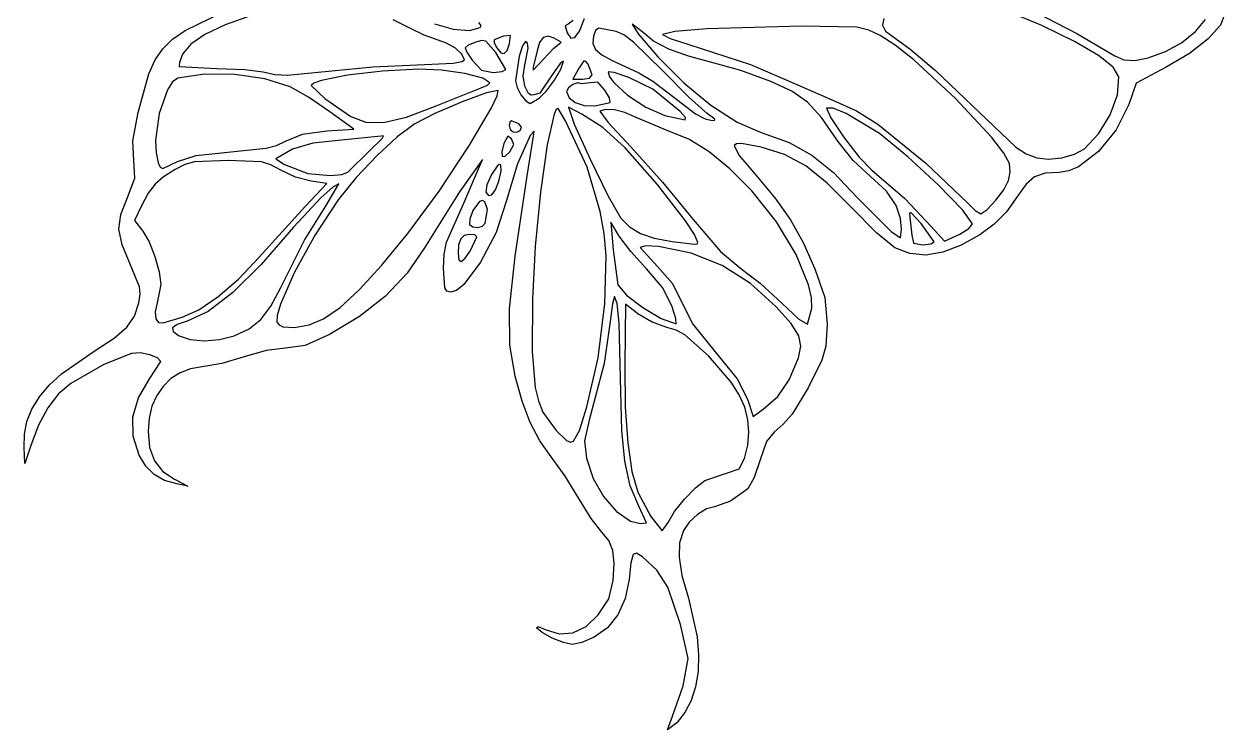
# Model space of a CAD drawing. Extents: x 924 to 1863, y 232 to 958.
# Drawn here: x 1765.2 to 1862.2, y 431.9 to 488.9 of the extents above; entities that cross this region are included whole.
import ezdxf

# ---------------------------------------------------------------- set-up
doc = ezdxf.new("R2010")
doc.units = 0

msp = doc.modelspace()

# ---------------------------------------------------------------- linework, layer by layer
at = {"layer": 'Layer 1'}
for p, q in [((1847.3833, 488.77479), (1842.36795, 490.863301)), ((1778.250336, 488.370933), (1781.2185, 489.81357)), ((1846.93805, 489.814441), (1850.203553, 488.113919)), ((1862.1755, 489.71161), (1861.813058, 488.799324)), ((1781.462127, 488.810683), (1779.824363, 488.044342)), ((1783.6051, 489.56498), (1781.462127, 488.810683)), ((1796.3197, 488.59382), (1795.035695, 489.227188)), ((1798.369544, 488.896096), (1799.883075, 488.479419)), ((1802.122644, 488.769025), (1801.936969, 489.004898)), ((1802.0623, 488.59473), (1802.122644, 488.769025)), ((1809.1463, 488.88255), (1808.91525, 488.745401)), ((1808.91525, 488.745401), (1809.0793, 488.18895)), ((1809.5673, 489.172985), (1809.1463, 488.88255)), ((1810.058767, 488.313521), (1810.4757, 489.32814)), ((1815.2046, 488.20931), (1814.3291, 488.88258)), ((1814.3291, 488.88258), (1814.816975, 488.108684)), ((1827.9986, 488.72356), (1820.339675, 488.499224)), ((1832.454013, 488.631584), (1827.9986, 488.72356)), ((1833.438242, 488.405063), (1832.454013, 488.631584)), ((1834.63662, 489.33915), (1834.523137, 488.784039)), ((1834.523137, 488.784039), (1834.766561, 488.324933)), ((1850.025378, 487.484427), (1847.3833, 488.77479)), ((1859.808513, 488.290691), (1860.594023, 489.243647)), ((1861.813058, 488.799324), (1860.813762, 487.696223)), ((1776.425313, 486.897916), (1777.2226, 487.671073)), ((1777.2226, 487.671073), (1778.250336, 488.370933)), ((1779.824363, 488.044342), (1778.683492, 487.261326)), ((1797.538738, 487.97742), (1796.3197, 488.59382)), ((1798.5792, 487.61305), (1797.538738, 487.97742)), ((1799.883075, 488.479419), (1801.181619, 488.366219)), ((1801.181619, 488.366219), (1802.0623, 488.59473)), ((1802.0623, 488.59473), (1802.0623, 488.59473)), ((1803.9227, 487.91172), (1803.174313, 487.601086)), ((1804.487075, 487.959727), (1803.9227, 487.91172)), ((1804.424, 487.32627), (1804.487075, 487.959727)), ((1807.1333, 487.795112), (1806.834481, 487.392257)), ((1807.533819, 487.918214), (1807.1333, 487.795112)), ((1808.0267, 487.75451), (1807.533819, 487.918214)), ((1808.6012, 487.42278), (1808.0267, 487.75451)), ((1809.0793, 488.18895), (1809.372427, 487.753658)), ((1809.372427, 487.753658), (1809.694963, 487.791938)), ((1809.694963, 487.791938), (1810.058767, 488.313521)), ((1811.2018, 487.90489), (1811.156278, 487.318106)), ((1811.358948, 488.358525), (1811.2018, 487.90489)), ((1811.636313, 488.557552), (1811.358948, 488.358525)), ((1813.0315, 488.29379), (1811.636313, 488.557552)), ((1813.656664, 488.002909), (1813.0315, 488.29379)), ((1814.430563, 487.426635), (1813.656664, 488.002909)), ((1814.816975, 488.108684), (1816.3961, 486.24803)), ((1816.040405, 487.51446), (1815.2046, 488.20931)), ((1817.759047, 488.281439), (1816.772, 488.03992)), ((1816.772, 488.03992), (1817.397137, 487.714533)), ((1817.397137, 487.714533), (1818.9003, 487.22659)), ((1820.339675, 488.499224), (1817.759047, 488.281439)), ((1834.3535, 487.9678), (1833.438242, 488.405063)), ((1835.546602, 487.187617), (1834.3535, 487.9678)), ((1834.766561, 488.324933), (1835.3759, 487.89169)), ((1835.3759, 487.89169), (1836.737178, 486.891592)), ((1850.203553, 488.113919), (1853.2746, 486.31102)), ((1858.669545, 487.367257), (1859.808513, 488.290691)), ((1860.813762, 487.696223), (1859.309661, 486.522393)), ((1775.803136, 485.985761), (1776.425313, 486.897916)), ((1778.683492, 487.261326), (1778.0312, 486.457)), ((1799.342063, 487.35109), (1798.5792, 487.61305)), ((1800.050625, 486.931855), (1799.342063, 487.35109)), ((1800.5727, 486.452387), (1800.050625, 486.931855)), ((1801.088797, 487.18117), (1800.8513, 486.958072)), ((1800.8513, 486.958072), (1800.965628, 486.603384)), ((1801.7099, 487.4219), (1801.088797, 487.18117)), ((1802.174728, 487.557706), (1801.7099, 487.4219)), ((1802.5138, 487.506556), (1802.174728, 487.557706)), ((1803.3222, 486.5777), (1802.5138, 487.506556)), ((1803.174313, 487.601086), (1803.188989, 487.363742)), ((1803.188989, 487.363742), (1803.4022, 486.96076)), ((1803.4022, 486.96076), (1803.708936, 486.566354)), ((1803.982888, 486.496314), (1804.221945, 486.749875)), ((1804.221945, 486.749875), (1804.424, 487.32627)), ((1804.424, 487.32627), (1804.424, 487.32627)), ((1805.472348, 487.140239), (1805.208163, 486.290184)), ((1805.7093, 487.49104), (1805.472348, 487.140239)), ((1805.6513, 485.57585), (1805.926225, 486.93258)), ((1805.880181, 487.341467), (1805.7093, 487.49104)), ((1805.926225, 486.93258), (1805.880181, 487.341467)), ((1806.6467, 486.7167), (1806.3313, 485.40368)), ((1806.834481, 487.392257), (1806.6467, 486.7167)), ((1806.7472, 485.62906), (1807.9796, 486.91691)), ((1807.9796, 486.91691), (1808.6012, 487.42278)), ((1807.9796, 486.91691), (1807.9796, 486.91691)), ((1811.156278, 487.318106), (1811.35985, 486.83912)), ((1811.35985, 486.83912), (1811.860797, 486.405321)), ((1816.772, 485.1235), (1814.430563, 487.426635)), ((1817.277562, 486.864352), (1816.040405, 487.51446)), ((1818.864689, 486.281412), (1817.277562, 486.864352)), ((1818.9003, 487.22659), (1823.875738, 485.611423)), ((1837.047742, 485.986717), (1835.546602, 487.187617)), ((1836.737178, 486.891592), (1838.808725, 485.129214)), ((1851.955725, 486.354746), (1850.025378, 487.484427)), ((1857.3672, 486.65866), (1858.669545, 487.367257)), ((1775.300733, 484.868904), (1775.803136, 485.985761)), ((1777.767188, 485.7929), (1777.7644, 485.45289)), ((1778.0312, 486.457), (1777.767188, 485.7929)), ((1796.9712, 485.60518), (1799.887275, 485.740521)), ((1799.887275, 485.740521), (1800.561384, 485.85589)), ((1800.561384, 485.85589), (1800.7761, 486.00973)), ((1800.7761, 486.00973), (1800.5727, 486.452387)), ((1800.965628, 486.603384), (1801.4, 485.96788)), ((1801.4, 485.96788), (1802.153263, 485.165347)), ((1804.1315, 485.21394), (1803.3222, 486.5777)), ((1803.708936, 486.566354), (1803.982888, 486.496314)), ((1805.208163, 486.290184), (1804.9048, 484.30641)), ((1808.7749, 485.88109), (1808.5077, 485.700261)), ((1808.56483, 485.252633), (1808.7749, 485.88109)), ((1810.42345, 485.910935), (1809.9823, 485.27464)), ((1810.581447, 485.87582), (1810.42345, 485.910935)), ((1810.7707, 485.63892), (1810.581447, 485.87582)), ((1811.860797, 486.405321), (1812.7074, 485.9541)), ((1812.7074, 485.9541), (1814.8663, 484.94749)), ((1816.3961, 486.24803), (1818.493306, 484.130862)), ((1820.7504, 485.78806), (1818.864689, 486.281412)), ((1823.1017, 485.130606), (1820.7504, 485.78806)), ((1840.421137, 482.87125), (1837.047742, 485.986717)), ((1853.157109, 485.397215), (1851.955725, 486.354746)), ((1853.2746, 486.31102), (1854.01785, 485.99706)), ((1854.01785, 485.99706), (1854.89505, 485.945879)), ((1854.89505, 485.945879), (1855.985175, 486.164178)), ((1855.985175, 486.164178), (1857.3672, 486.65866)), ((1857.3672, 486.65866), (1857.3672, 486.65866)), ((1859.309661, 486.522393), (1857.4328, 485.39792)), ((1774.4339, 481.75828), (1775.300733, 484.868904)), ((1779.804886, 484.848929), (1777.6472, 484.52906)), ((1777.7644, 485.45289), (1780.7854, 485.30904)), ((1782.251462, 484.817543), (1779.804886, 484.848929)), ((1780.7854, 485.30904), (1783.054638, 485.209776)), ((1784.661758, 484.460885), (1782.251462, 484.817543)), ((1783.054638, 485.209776), (1784.5258, 485.01968)), ((1784.5258, 485.01968), (1785.466809, 484.814125)), ((1785.466809, 484.814125), (1786.5098, 484.758539)), ((1786.5098, 484.758539), (1790.0799, 485.11818)), ((1791.346825, 484.747606), (1789.230587, 484.326633)), ((1790.0799, 485.11814), (1793.37795, 485.430416)), ((1790.0799, 485.11818), (1790.0799, 485.11814)), ((1794.15595, 485.086224), (1791.346825, 484.747606)), ((1793.37795, 485.430416), (1796.9712, 485.60518)), ((1797.0643, 485.25094), (1794.15595, 485.086224)), ((1798.930834, 485.161891), (1797.0643, 485.25094)), ((1800.809725, 484.892221), (1798.930834, 485.161891)), ((1802.260253, 484.526095), (1800.809725, 484.892221)), ((1802.153263, 485.165347), (1803.1127, 484.98623)), ((1803.1127, 484.98623), (1803.83225, 485.053112)), ((1803.83225, 485.053112), (1804.1315, 485.21394)), ((1804.1315, 485.21394), (1804.1315, 485.21394)), ((1805.532825, 484.706068), (1805.6513, 485.57585)), ((1806.323175, 485.157296), (1806.7472, 485.62906)), ((1806.3313, 485.40368), (1806.323175, 485.157296)), ((1807.8652, 484.77382), (1806.8544, 483.31642)), ((1808.5077, 485.700261), (1807.8652, 484.77382)), ((1808.052088, 484.369745), (1808.56483, 485.252633)), ((1809.9823, 485.27464), (1809.5197, 484.42965)), ((1811.0966, 484.79392), (1810.7707, 485.63892)), ((1810.883425, 484.528372), (1811.0985, 484.79327)), ((1811.0985, 484.79327), (1811.0966, 484.79392)), ((1812.8766, 484.970381), (1812.3865, 485.0213)), ((1812.3865, 485.0213), (1812.50415, 484.632628)), ((1814.0549, 484.58185), (1812.8766, 484.970381)), ((1814.8663, 484.94749), (1816.0013, 484.267576)), ((1818.9502, 482.92994), (1816.772, 485.1235)), ((1825.5229, 484.25641), (1823.1017, 485.130606)), ((1823.875738, 485.611423), (1827.6067, 484.01307)), ((1838.808725, 485.129214), (1842.9584, 481.19391)), ((1853.6123, 484.6233), (1853.157109, 485.397215)), ((1857.4328, 485.39792), (1855.0059, 484.12419)), ((1777.209808, 484.219392), (1776.80173, 483.583078)), ((1777.6472, 484.52906), (1777.209808, 484.219392)), ((1786.7106, 483.80494), (1784.661758, 484.460885)), ((1788.191225, 482.975203), (1786.7106, 483.80494)), ((1788.617821, 484.113871), (1788.4009, 483.91485)), ((1788.4009, 483.91485), (1789.506588, 482.883632)), ((1789.230587, 484.326633), (1788.617821, 484.113871)), ((1802.1322, 483.74417), (1802.633237, 483.940735)), ((1802.8417, 484.14768), (1802.260253, 484.526095)), ((1802.633237, 483.940735), (1802.8417, 484.14768)), ((1804.9048, 484.30641), (1805.031813, 483.760227)), ((1805.659075, 483.868865), (1805.532825, 484.706068)), ((1805.964163, 483.281877), (1805.659075, 483.868865)), ((1807.412877, 483.500424), (1808.052088, 484.369745)), ((1809.5436, 484.000316), (1809.1867, 483.748878)), ((1809.5197, 484.42965), (1810.31, 484.429)), ((1809.94685, 484.128546), (1809.5436, 484.000316)), ((1810.2397, 484.05529), (1809.94685, 484.128546)), ((1810.9601, 484.14819), (1810.2397, 484.05529)), ((1810.31, 484.429), (1810.883425, 484.528372)), ((1811.542075, 484.183319), (1810.9601, 484.14819)), ((1812.117, 483.55193), (1811.542075, 484.183319)), ((1812.50415, 484.632628), (1812.830753, 484.168637)), ((1812.830753, 484.168637), (1813.952725, 483.136169)), ((1815.995087, 483.626435), (1814.0549, 484.58185)), ((1816.0013, 484.267576), (1817.2404, 483.33072)), ((1818.493306, 484.130862), (1820.68085, 482.329804)), ((1827.219627, 483.463607), (1825.5229, 484.25641)), ((1827.6067, 484.01307), (1830.8073, 482.60895)), ((1853.488575, 483.177409), (1853.6123, 484.6233)), ((1855.0059, 484.12419), (1854.4096, 482.39833)), ((1776.80173, 483.583078), (1776.152112, 481.671585)), ((1789.9285, 481.80567), (1788.191225, 482.975203)), ((1789.506588, 482.883632), (1791.6007, 481.43249)), ((1798.4926, 482.29331), (1802.1322, 483.74417)), ((1802.566652, 483.328481), (1800.600412, 482.600514)), ((1803.5048, 483.52859), (1802.566652, 483.328481)), ((1802.964967, 482.114123), (1803.427569, 483.080096)), ((1803.427569, 483.080096), (1803.5048, 483.52859)), ((1805.031813, 483.760227), (1805.341, 483.161915)), ((1805.341, 483.161915), (1805.724588, 482.679621)), ((1806.16318, 483.150224), (1805.964163, 483.281877)), ((1806.0748, 482.48149), (1806.8227, 482.91267)), ((1806.3822, 483.16274), (1806.16318, 483.150224)), ((1806.8544, 483.31642), (1806.3822, 483.16274)), ((1806.8227, 482.91267), (1806.8234, 482.91267)), ((1806.8234, 482.91267), (1807.412877, 483.500424)), ((1809.1867, 483.748878), (1809.0329, 483.45251)), ((1809.0329, 483.45251), (1809.222367, 482.942424)), ((1809.222367, 482.942424), (1809.727313, 482.546252)), ((1812.480663, 482.917519), (1812.117, 483.55193)), ((1812.551, 482.56612), (1812.480663, 482.917519)), ((1813.952725, 483.136169), (1815.436234, 482.166833)), ((1818.1908, 481.81371), (1815.995087, 483.626435)), ((1817.2404, 483.33072), (1819.444275, 481.640283)), ((1820.3835, 481.67631), (1818.9502, 482.92994)), ((1828.477987, 482.581912), (1827.219627, 483.463607)), ((1843.367689, 479.718358), (1840.421137, 482.87125)), ((1852.905475, 481.56797), (1853.488575, 483.177409)), ((1796.096467, 481.368569), (1798.4926, 482.29331)), ((1800.600412, 482.600514), (1798.404992, 481.66418)), ((1798.4926, 482.29331), (1798.4926, 482.29331)), ((1801.177612, 479.095554), (1802.964967, 482.114123)), ((1805.724588, 482.679621), (1806.0748, 482.48149)), ((1808.191475, 481.998429), (1808.037, 481.60937)), ((1808.3377, 482.072516), (1808.191475, 481.998429)), ((1808.9432, 481.07746), (1808.3377, 482.072516)), ((1810.253, 481.61248), (1809.1791, 482.17432)), ((1809.1791, 482.17432), (1809.638902, 480.810633)), ((1809.727313, 482.546252), (1810.452552, 482.312722)), ((1810.452552, 482.312722), (1811.3029, 482.29056)), ((1811.3029, 482.29056), (1812.551, 482.56604)), ((1812.155225, 481.991112), (1811.7094, 481.8438)), ((1811.7094, 481.8438), (1812.391762, 480.941255)), ((1812.89355, 481.949259), (1812.155225, 481.991112)), ((1812.551, 482.56604), (1812.551, 482.56612)), ((1813.726525, 481.748756), (1812.89355, 481.949259)), ((1815.436234, 482.166833), (1816.9651, 481.50357)), ((1820.68085, 482.329804), (1822.807869, 480.955868)), ((1829.609055, 481.334079), (1828.477987, 482.581912)), ((1830.550348, 482.096864), (1830.0127, 482.10862)), ((1830.0127, 482.10862), (1830.349159, 481.316851)), ((1831.590262, 481.676344), (1830.550348, 482.096864)), ((1830.8073, 482.60895), (1832.421025, 481.870316)), ((1832.421025, 481.870316), (1834.1609, 480.80991)), ((1854.4096, 482.39833), (1853.389705, 480.339083)), ((1774.008988, 479.452155), (1774.4339, 481.75828)), ((1776.152112, 481.671585), (1775.855539, 479.476727)), ((1791.8486, 480.39416), (1789.9285, 481.80567)), ((1791.6007, 481.43249), (1792.812377, 480.958378)), ((1792.812377, 480.958378), (1794.257013, 480.930331)), ((1794.257013, 480.930331), (1796.096467, 481.368569)), ((1798.404992, 481.66418), (1796.7793, 480.83897)), ((1804.433803, 480.959558), (1804.3895, 480.69567)), ((1804.57195, 481.067234), (1804.433803, 480.959558)), ((1805.1612, 480.81896), (1804.57195, 481.067234)), ((1808.037, 481.60937), (1807.471664, 479.133776)), ((1810.675211, 477.326458), (1808.9432, 481.07746)), ((1811.9514, 480.54121), (1810.253, 481.61248)), ((1812.391762, 480.941255), (1814.2106, 478.9633)), ((1814.4563, 481.42012), (1813.726525, 481.748756)), ((1817.1999, 480.27483), (1814.4563, 481.42012)), ((1816.9651, 481.50357), (1818.595137, 481.156598)), ((1818.625727, 481.354193), (1818.1908, 481.81371)), ((1818.1908, 481.81371), (1818.1908, 481.81371)), ((1818.595137, 481.156598), (1818.625727, 481.354193)), ((1819.444275, 481.640283), (1820.210344, 481.227659)), ((1820.210344, 481.227659), (1820.7705, 481.09202)), ((1820.982375, 481.217241), (1820.3835, 481.67631)), ((1820.3835, 481.67631), (1820.3835, 481.67631)), ((1820.7705, 481.09202), (1820.972606, 481.120719)), ((1820.972606, 481.120719), (1820.982375, 481.217241)), ((1822.807869, 480.955868), (1824.7235, 480.12007)), ((1830.9239, 479.44286), (1829.609055, 481.334079)), ((1830.349159, 481.316851), (1831.393, 479.77352)), ((1834.283, 480.04169), (1831.590262, 481.676344)), ((1842.9584, 481.19391), (1845.288825, 478.953139)), ((1851.978687, 480.035758), (1852.905475, 481.56797)), ((1786.3316, 479.44244), (1787.7144, 479.999319)), ((1787.7144, 479.999319), (1789.6705, 480.25502)), ((1789.6705, 480.25502), (1791.8486, 480.39416)), ((1796.7793, 480.83897), (1795.358142, 479.775457)), ((1804.3895, 480.69567), (1804.482084, 480.378727)), ((1804.482084, 480.378727), (1804.71145, 480.186189)), ((1804.71145, 480.186189), (1805.005016, 480.149821)), ((1805.005016, 480.149821), (1805.2902, 480.30139)), ((1805.38185, 480.558386), (1805.1612, 480.81896)), ((1805.1612, 480.81896), (1805.1612, 480.81896)), ((1805.2902, 480.30139), (1805.38185, 480.558386)), ((1806.410362, 480.244884), (1806.0989, 479.8824)), ((1806.3628, 479.8375), (1806.410362, 480.244884)), ((1809.638902, 480.810633), (1810.918387, 477.967728)), ((1813.761964, 478.887655), (1811.9514, 480.54121)), ((1818.885923, 479.58607), (1817.1999, 480.27483)), ((1824.7235, 480.12007), (1826.981831, 479.31255)), ((1834.1609, 480.80991), (1838.033475, 477.657915)), ((1836.577994, 478.169093), (1834.283, 480.04169)), ((1850.8239, 478.82155), (1851.978687, 480.035758)), ((1853.389705, 480.339083), (1851.961088, 478.587898)), ((1774.0934, 477.86195), (1774.008988, 479.452155)), ((1775.855539, 479.476727), (1775.888766, 478.486207)), ((1784.781937, 478.85651), (1785.615058, 479.091622)), ((1785.615058, 479.091622), (1786.3316, 479.44244)), ((1788.552837, 479.276807), (1786.912, 478.796)), ((1790.8461, 479.50524), (1788.552837, 479.276807)), ((1794.0707, 479.84862), (1790.8461, 479.50524)), ((1793.1227, 478.64123), (1794.145663, 479.651845)), ((1795.358142, 479.775457), (1793.709837, 478.253182)), ((1794.247095, 479.854087), (1794.0707, 479.84862)), ((1794.145663, 479.651845), (1794.247095, 479.854087)), ((1798.730652, 475.404502), (1801.177612, 479.095554)), ((1803.969, 479.24635), (1803.786795, 478.578818)), ((1804.2755, 479.830016), (1803.969, 479.24635)), ((1804.5928, 479.63024), (1804.2755, 479.830016)), ((1804.4345, 478.57599), (1804.756762, 479.170476)), ((1804.756762, 479.170476), (1804.5928, 479.63024)), ((1804.5928, 479.63024), (1804.5928, 479.63024)), ((1806.0989, 479.8824), (1805.07375, 477.6044)), ((1805.8325, 476.63695), (1806.3628, 479.8375)), ((1807.471664, 479.133776), (1806.926213, 475.311954)), ((1814.2106, 478.9633), (1816.776625, 476.113604)), ((1820.530687, 478.581241), (1818.885923, 479.58607)), ((1822.737753, 479.215328), (1822.564375, 479.068645)), ((1822.564375, 479.068645), (1822.930944, 478.303935)), ((1823.155069, 479.230363), (1822.737753, 479.215328)), ((1824.74, 478.94188), (1823.155069, 479.230363)), ((1826.606628, 478.362824), (1824.74, 478.94188)), ((1826.981831, 479.31255), (1828.837225, 478.300065)), ((1832.16065, 477.883987), (1830.9239, 479.44286)), ((1831.393, 479.77352), (1832.657941, 478.146384)), ((1844.335274, 478.470677), (1843.367689, 479.718358)), ((1845.288825, 478.953139), (1846.130562, 478.417662)), ((1775.888766, 478.486207), (1776.0692, 477.68065)), ((1777.6108, 477.77782), (1779.128387, 478.282639)), ((1779.128387, 478.282639), (1781.9215, 478.56551)), ((1781.9215, 478.56551), (1784.781937, 478.85651)), ((1786.912, 478.796), (1785.5578, 478.00035)), ((1785.5578, 478.00035), (1786.255437, 477.550209)), ((1791.3663, 476.92256), (1793.1227, 478.64123)), ((1793.709837, 478.253182), (1792.049814, 476.486314)), ((1803.786795, 478.578818), (1803.826037, 478.212309)), ((1803.826037, 478.212309), (1804.053136, 478.19523)), ((1804.053136, 478.19523), (1804.4345, 478.57599)), ((1810.918387, 477.967728), (1812.38348, 474.99032)), ((1816.326287, 475.957779), (1813.761964, 478.887655)), ((1822.207683, 477.207744), (1820.530687, 478.581241)), ((1822.930944, 478.303935), (1824.2178, 476.78344)), ((1828.33175, 477.434379), (1826.606628, 478.362824)), ((1828.837225, 478.300065), (1830.574681, 476.890485)), ((1832.657941, 478.146384), (1833.6577, 477.1032)), ((1839.035625, 475.903515), (1836.577994, 478.169093)), ((1844.7814, 477.625), (1844.335274, 478.470677)), ((1846.130562, 478.417662), (1846.9852, 478.09629)), ((1846.9852, 478.09629), (1847.925605, 477.98552)), ((1847.925605, 477.98552), (1848.994887, 478.091412)), ((1848.994887, 478.091412), (1850.019002, 478.381058)), ((1850.019002, 478.381058), (1850.8239, 478.82155)), ((1851.961088, 478.587898), (1850.355227, 477.371166)), ((1850.8239, 478.82155), (1850.8239, 478.82155)), ((1774.17875, 476.457786), (1774.0934, 477.86195)), ((1776.0692, 477.68065), (1776.227641, 477.338574)), ((1776.227641, 477.338574), (1776.44565, 477.234963)), ((1776.44565, 477.234963), (1777.6108, 477.77785)), ((1777.4317, 477.15412), (1776.48748, 476.562011)), ((1778.21358, 477.553439), (1777.4317, 477.15412)), ((1777.6108, 477.77785), (1777.6108, 477.77782)), ((1778.984237, 477.772909), (1778.21358, 477.553439)), ((1781.698, 477.87665), (1778.984237, 477.772909)), ((1784.404425, 477.750117), (1781.698, 477.87665)), ((1785.15805, 477.524159), (1784.404425, 477.750117)), ((1785.9116, 477.11777), (1785.15805, 477.524159)), ((1787.157125, 476.537653), (1785.9116, 477.11777)), ((1786.255437, 477.550209), (1788.1374, 476.81614)), ((1802.2368, 477.93899), (1800.39385, 475.350799)), ((1800.7264, 474.43597), (1802.2368, 477.93899)), ((1803.413887, 477.402016), (1802.9715, 476.737256)), ((1803.595959, 477.553779), (1803.413887, 477.402016)), ((1803.5519, 476.19623), (1803.733712, 477.017277)), ((1803.7167, 477.52058), (1803.595959, 477.553779)), ((1803.733712, 477.017277), (1803.7167, 477.52058)), ((1805.07375, 477.6044), (1804.1572, 474.5497)), ((1811.750738, 473.765836), (1810.675211, 477.326458)), ((1823.9904, 475.41298), (1822.207683, 477.207744)), ((1830.074272, 476.050615), (1828.33175, 477.434379)), ((1833.5705, 476.56852), (1832.16065, 477.883987)), ((1833.6577, 477.1032), (1836.34195, 474.793071)), ((1838.033475, 477.657915), (1841.3917, 474.44724)), ((1844.847786, 476.935065), (1844.7814, 477.625)), ((1849.558167, 477.033968), (1848.8036, 476.91528)), ((1850.355227, 477.371166), (1849.558167, 477.033968)), ((1773.5774, 474.88158), (1774.17875, 476.457786)), ((1776.48748, 476.562011), (1775.808637, 475.968109)), ((1788.4139, 476.19062), (1787.157125, 476.537653)), ((1787.9329, 474.1664), (1789.6788, 476.0096)), ((1788.1374, 476.81614), (1789.965038, 476.66649)), ((1789.6788, 476.0096), (1788.4139, 476.19062)), ((1789.965038, 476.66649), (1790.895745, 476.749638)), ((1792.049814, 476.486314), (1790.5935, 474.68902)), ((1790.895745, 476.749638), (1791.3663, 476.92256)), ((1791.3663, 476.92256), (1791.3663, 476.92256)), ((1802.9715, 476.737256), (1802.601038, 475.913603)), ((1803.277228, 475.504563), (1803.5519, 476.19623)), ((1803.5519, 476.19623), (1803.5519, 476.19623)), ((1804.870734, 470.138), (1805.8325, 476.63695)), ((1816.776625, 476.113604), (1819.2558, 473.11516)), ((1824.2178, 476.78344), (1825.837405, 474.858548)), ((1831.9931, 474.1056), (1830.074272, 476.050615)), ((1830.574681, 476.890485), (1832.4792, 474.89168)), ((1834.847413, 475.4039), (1833.5705, 476.56852)), ((1844.316283, 475.511922), (1844.700263, 476.250811)), ((1844.700263, 476.250811), (1844.847786, 476.935065)), ((1846.809325, 476.5588), (1846.121122, 475.970331)), ((1847.647866, 476.842034), (1846.809325, 476.5588)), ((1848.8036, 476.91528), (1847.647866, 476.842034)), ((1775.264177, 475.229747), (1774.7231, 474.20426)), ((1775.808637, 475.968109), (1775.264177, 475.229747)), ((1790.168367, 475.726942), (1789.210613, 474.875788)), ((1789.6213, 474.22948), (1790.6358, 475.98258)), ((1790.6358, 475.98258), (1790.168367, 475.726942)), ((1796.212, 471.97259), (1798.730652, 475.404502)), ((1800.39385, 475.350799), (1797.5681, 470.83036)), ((1802.601038, 475.913603), (1802.514, 475.31836)), ((1802.514, 475.31836), (1802.722409, 475.035299)), ((1802.722409, 475.035299), (1802.988775, 475.107476)), ((1802.988775, 475.107476), (1803.277228, 475.504563)), ((1806.926213, 475.311954), (1806.49253, 470.91524)), ((1818.617742, 472.997001), (1816.326287, 475.957779)), ((1825.965473, 472.922429), (1823.9904, 475.41298)), ((1835.6243, 474.22569), (1834.847413, 475.4039)), ((1840.994919, 473.885909), (1839.035625, 475.903515)), ((1843.6733, 474.65808), (1844.316283, 475.511922)), ((1846.121122, 475.970331), (1845.4164, 474.98138)), ((1773.039398, 473.506976), (1773.5774, 474.88158)), ((1774.7231, 474.20426), (1774.1574, 473.02391)), ((1784.2134, 470.0631), (1787.9329, 474.1664)), ((1789.210613, 474.875788), (1786.9902, 472.50067)), ((1787.88395, 471.440785), (1789.6213, 474.22948)), ((1790.5935, 474.68902), (1788.737917, 471.868225)), ((1799.342437, 471.2809), (1800.7264, 474.43597)), ((1801.993372, 474.567658), (1801.4528, 473.83514)), ((1802.237899, 474.639443), (1801.993372, 474.567658)), ((1802.440475, 474.540134), (1802.237899, 474.639443)), ((1802.645441, 473.903893), (1802.440475, 474.540134)), ((1804.1572, 474.5497), (1803.334311, 472.062721)), ((1812.38348, 474.99032), (1813.4001, 473.22313)), ((1825.837405, 474.858548), (1827.090213, 473.092495)), ((1834.0429, 472.032565), (1831.9931, 474.1056)), ((1832.4792, 474.89168), (1835.2168, 472.1481)), ((1835.6247, 474.22569), (1835.6243, 474.22569)), ((1835.976012, 473.181206), (1835.6247, 474.22569)), ((1836.34195, 474.793071), (1838.4556, 472.53194)), ((1841.3917, 474.44724), (1842.017525, 473.831623)), ((1842.942362, 473.89355), (1843.6733, 474.65805)), ((1843.6733, 474.65805), (1843.6733, 474.65808)), ((1845.4164, 474.98138), (1844.525744, 473.729042)), ((1772.891237, 472.315976), (1773.039398, 473.506976)), ((1801.205362, 473.139159), (1801.1842, 472.70687)), ((1801.4528, 473.83514), (1801.205362, 473.139159)), ((1802.4596, 472.81026), (1802.645441, 473.903893)), ((1812.057082, 471.988467), (1811.750738, 473.765836)), ((1813.4001, 473.22313), (1814.114944, 472.510345)), ((1819.2558, 473.11516), (1821.451075, 470.51279)), ((1836.0736, 472.33386), (1835.976012, 473.181206)), ((1836.806962, 473.659499), (1836.703342, 473.619447)), ((1836.703342, 473.619447), (1836.7427, 473.29729)), ((1836.7427, 473.29729), (1836.89, 471.83617)), ((1837.6492, 472.77445), (1836.806962, 473.659499)), ((1841.7949, 472.75723), (1840.994919, 473.885909)), ((1842.017525, 473.831623), (1842.4581, 473.57557)), ((1842.4581, 473.57557), (1842.942362, 473.89355)), ((1844.525744, 473.729042), (1843.550375, 472.722236)), ((1773.143333, 471.063261), (1772.891237, 472.315976)), ((1774.1574, 473.02391), (1774.8208, 472.17332)), ((1774.8208, 472.17332), (1775.328389, 471.297689)), ((1786.9902, 472.50067), (1784.386109, 469.477242)), ((1801.1842, 472.70687), (1801.453695, 472.511692)), ((1801.453695, 472.511692), (1801.850737, 472.471536)), ((1801.850737, 472.471536), (1802.233361, 472.574895)), ((1802.233361, 472.574895), (1802.4596, 472.81026)), ((1802.4596, 472.81026), (1802.4596, 472.81026)), ((1813.2811, 471.76659), (1812.5955, 472.87982)), ((1812.5955, 472.87982), (1812.7828, 470.65336)), ((1814.114944, 472.510345), (1814.983575, 471.986564)), ((1819.340322, 471.894217), (1818.617742, 472.997001)), ((1827.548963, 470.278556), (1825.965473, 472.922429)), ((1827.090213, 473.092495), (1828.121114, 471.256714)), ((1835.2168, 472.1481), (1835.9906, 471.62689)), ((1835.9906, 471.62689), (1836.0736, 472.33386)), ((1838.6993, 471.31334), (1837.6492, 472.77445)), ((1838.4556, 472.53194), (1839.5468, 471.34912)), ((1840.7733, 471.91141), (1841.494812, 472.391804)), ((1841.494812, 472.391804), (1841.7949, 472.75723)), ((1843.550375, 472.722236), (1842.376144, 471.861787)), ((1775.328389, 471.297689), (1775.795637, 470.119587)), ((1785.9666, 467.63014), (1787.88395, 471.440785)), ((1788.737917, 471.868225), (1787.076462, 468.846715)), ((1794.098102, 469.39302), (1796.212, 471.97259)), ((1799.140811, 470.300597), (1799.342437, 471.2809)), ((1800.48155, 471.53968), (1800.315441, 471.057012)), ((1800.770659, 471.817013), (1800.48155, 471.53968)), ((1801.1928, 471.90574), (1800.770659, 471.817013)), ((1801.618456, 471.871072), (1801.1928, 471.90574)), ((1801.2728, 470.61662), (1801.769875, 471.705866)), ((1801.769875, 471.705866), (1801.618456, 471.871072)), ((1803.334311, 472.062721), (1802.085187, 469.651332)), ((1812.21702, 470.176552), (1812.057082, 471.988467)), ((1814.212337, 470.530724), (1813.2811, 471.76659)), ((1814.983575, 471.986564), (1816.096444, 471.610725)), ((1816.096444, 471.610725), (1817.544, 471.34177)), ((1817.544, 471.34177), (1819.350212, 471.114804)), ((1819.6097, 471.25074), (1819.340322, 471.894217)), ((1819.576945, 471.141665), (1819.6097, 471.25077)), ((1819.6097, 471.25077), (1819.6097, 471.25074)), ((1828.121114, 471.256714), (1829.075, 469.12264)), ((1835.5299, 470.82578), (1834.0429, 472.032565)), ((1836.89, 471.83617), (1837.038925, 471.195337)), ((1837.038925, 471.195337), (1837.7964, 471.07082)), ((1838.434075, 471.142059), (1838.6993, 471.31334)), ((1838.6993, 471.31334), (1838.6993, 471.31334)), ((1839.5468, 471.34912), (1840.7733, 471.91141)), ((1840.7733, 471.91141), (1840.7733, 471.91141)), ((1842.376144, 471.861787), (1840.8889, 471.04852)), ((1773.8061, 469.50351), (1773.143333, 471.063261)), ((1797.5681, 470.83036), (1796.1545, 468.780917)), ((1799.1011, 469.1854), (1799.140811, 470.300597)), ((1800.315441, 471.057012), (1800.2623, 470.35228)), ((1800.2623, 470.35228), (1800.331334, 469.842586)), ((1800.848453, 469.977824), (1801.2731, 470.61662)), ((1801.2731, 470.61662), (1801.2728, 470.61662)), ((1806.49253, 470.91524), (1806.2625, 466.71497)), ((1812.7828, 470.65336), (1813.1728, 467.843)), ((1815.4888, 469.12265), (1814.212337, 470.530724)), ((1815.401925, 470.978512), (1814.9662, 470.85905)), ((1814.9662, 470.85905), (1816.3659, 469.3166)), ((1816.4495, 470.93035), (1815.401925, 470.978512)), ((1819.095548, 470.388598), (1816.4495, 470.93035)), ((1821.581238, 469.38685), (1819.095548, 470.388598)), ((1819.350212, 471.114804), (1819.576945, 471.141665)), ((1821.451075, 470.51279), (1823.1017, 469.14102)), ((1828.55887, 467.838145), (1827.548963, 470.278556)), ((1836.740814, 470.360175), (1835.5299, 470.82578)), ((1838.029138, 470.241743), (1836.740814, 470.360175)), ((1837.7964, 471.07082), (1838.434075, 471.142059)), ((1839.407592, 470.471014), (1838.029138, 470.241743)), ((1840.8889, 471.04852), (1839.407592, 470.471014)), ((1774.563037, 467.67885), (1773.8061, 469.50351)), ((1775.795637, 470.119587), (1776.137992, 468.890339)), ((1784.386109, 469.477242), (1782.0961, 467.211097)), ((1782.537442, 468.303254), (1784.2134, 470.0631)), ((1792.293062, 467.417462), (1794.098102, 469.39302)), ((1800.331334, 469.842586), (1800.530625, 469.71879)), ((1800.530625, 469.71879), (1800.848453, 469.977824)), ((1802.085187, 469.651332), (1800.744695, 467.85908)), ((1804.42735, 465.889465), (1804.870734, 470.138)), ((1812.1213, 466.33956), (1812.21702, 470.176552)), ((1816.3659, 469.3166), (1817.584475, 467.95107)), ((1823.878283, 467.93958), (1821.581238, 469.38685)), ((1776.137992, 468.890339), (1776.2709, 467.86127)), ((1780.878912, 466.859848), (1782.537442, 468.303254)), ((1787.076462, 468.846715), (1785.937027, 466.27879)), ((1796.1545, 468.780917), (1794.402125, 466.928767)), ((1799.188813, 467.60051), (1799.1011, 469.1854)), ((1816.77595, 467.60831), (1815.4888, 469.12265)), ((1823.1017, 469.14102), (1824.65725, 467.96275)), ((1829.075, 469.12264), (1829.870988, 466.806495)), ((1774.609364, 467.070093), (1774.563037, 467.67885)), ((1776.2709, 467.86127), (1775.9865, 466.37762)), ((1785.161148, 466.117277), (1785.9666, 467.63014)), ((1790.747917, 465.996264), (1792.293062, 467.417462)), ((1799.353508, 467.328945), (1799.188813, 467.60051)), ((1799.6477, 467.22951), (1799.353508, 467.328945)), ((1800.144831, 467.364988), (1799.6477, 467.22951)), ((1800.744695, 467.85908), (1800.144831, 467.364988)), ((1813.1728, 467.843), (1813.864733, 467.003118)), ((1817.5327, 466.13084), (1816.77595, 467.60831)), ((1817.584475, 467.95107), (1818.3181, 466.41979)), ((1825.9584, 466.06126), (1823.878283, 467.93958)), ((1824.65725, 467.96275), (1826.391, 466.35128)), ((1828.791857, 466.805733), (1828.55887, 467.838145)), ((1774.16017, 465.313213), (1774.4997, 466.36803)), ((1774.4997, 466.36803), (1774.609364, 467.070093)), ((1775.9865, 466.37762), (1775.827137, 465.643309)), ((1779.331252, 465.80565), (1780.878912, 466.859848)), ((1782.0961, 467.211097), (1780.106691, 465.6903)), ((1794.402125, 466.928767), (1792.312662, 465.275439)), ((1806.2625, 466.71497), (1806.243505, 462.434685)), ((1811.583138, 461.934431), (1812.1213, 466.33956)), ((1812.9039, 466.89618), (1812.722, 466.30347)), ((1813.111703, 466.325991), (1812.9039, 466.89618)), ((1813.272425, 464.734315), (1813.111703, 466.325991)), ((1813.864733, 467.003118), (1815.182137, 465.993204)), ((1818.3181, 466.41979), (1819.211037, 464.65291)), ((1826.391, 466.35128), (1827.767837, 465.061298)), ((1828.8132, 465.95798), (1828.791857, 466.805733)), ((1829.870988, 466.806495), (1830.0498, 464.66969)), ((1775.827137, 465.643309), (1775.86345, 465.097419)), ((1777.9879, 465.21343), (1779.331252, 465.80565)), ((1780.106691, 465.6903), (1778.4044, 464.90291)), ((1784.344362, 465.043314), (1785.161148, 466.117277)), ((1785.665531, 465.369391), (1785.6475, 464.81875)), ((1785.937027, 466.27879), (1785.665531, 465.369391)), ((1789.4137, 465.07977), (1790.747917, 465.996264)), ((1804.448216, 462.972922), (1804.42735, 465.889465)), ((1812.722, 466.30347), (1812.5449, 464.87844)), ((1813.7706, 466.26922), (1813.7266, 461.36435)), ((1814.7742, 465.48492), (1813.7706, 466.26922)), ((1815.876325, 464.84292), (1814.7742, 465.48492)), ((1815.182137, 465.993204), (1816.667823, 465.120358)), ((1817.84535, 465.105361), (1817.5327, 466.13084)), ((1817.5327, 466.13084), (1817.5327, 466.13084)), ((1827.145695, 464.717651), (1825.9584, 466.06126)), ((1828.4654, 464.65597), (1828.8132, 465.95798)), ((1828.8132, 465.95798), (1828.8132, 465.95798)), ((1772.494148, 463.52752), (1773.539662, 464.417822)), ((1773.539662, 464.417822), (1774.16017, 465.313213)), ((1775.86345, 465.097419), (1776.080437, 464.7905)), ((1776.080437, 464.7905), (1776.4631, 464.7731)), ((1776.4631, 464.7731), (1777.9879, 465.21343)), ((1777.581912, 464.631047), (1777.210625, 464.365791)), ((1778.4044, 464.90291), (1777.581912, 464.631047)), ((1777.9879, 465.21343), (1777.9879, 465.21343)), ((1783.39807, 464.285533), (1784.344362, 465.043314)), ((1785.6475, 464.81875), (1785.819004, 464.599501)), ((1785.819004, 464.599501), (1786.131611, 464.45607)), ((1786.131611, 464.45607), (1787.068937, 464.388957)), ((1787.068937, 464.388957), (1788.237095, 464.601996)), ((1788.237095, 464.601996), (1789.4137, 465.07977)), ((1789.4137, 465.07977), (1789.4137, 465.07977)), ((1792.312662, 465.275439), (1789.8878, 463.82246)), ((1812.5449, 464.87844), (1812.050275, 461.475371)), ((1813.4053, 459.19985), (1813.272425, 464.734315)), ((1817.1166, 464.40075), (1815.876325, 464.84292)), ((1816.667823, 465.120358), (1817.8646, 464.69168)), ((1817.8778, 464.171313), (1817.1166, 464.40075)), ((1817.8646, 464.69168), (1817.84535, 465.105361)), ((1819.211037, 464.65291), (1821.024, 462.41659)), ((1827.776162, 463.728216), (1827.145695, 464.717651)), ((1827.767837, 465.061298), (1828.4654, 464.65597)), ((1830.0498, 464.66969), (1829.954, 462.879181)), ((1770.8796, 462.48797), (1772.494148, 463.52752)), ((1777.210625, 464.365791), (1777.27175, 464.073365)), ((1777.27175, 464.073365), (1777.7465, 463.71999)), ((1777.7465, 463.71999), (1778.631831, 463.412465)), ((1778.631831, 463.412465), (1779.777825, 463.310153)), ((1779.777825, 463.310153), (1781.022556, 463.412969)), ((1781.022556, 463.412969), (1782.2041, 463.72083)), ((1782.2041, 463.72122), (1783.39807, 464.285533)), ((1782.2041, 463.72083), (1782.2041, 463.72122)), ((1789.8878, 463.82246), (1787.914575, 462.94348)), ((1818.584025, 463.78603), (1817.8778, 464.171313)), ((1820.4887, 462.09953), (1818.584025, 463.78603)), ((1827.945473, 462.872148), (1827.776162, 463.728216)), ((1768.263423, 460.658768), (1770.8796, 462.48797)), ((1784.777362, 462.523052), (1782.9926, 462.01466)), ((1786.3453, 462.71964), (1784.777362, 462.523052)), ((1787.914575, 462.94348), (1786.3453, 462.71964)), ((1804.8792, 460.46995), (1804.448216, 462.972922)), ((1806.243505, 462.434685), (1806.501737, 459.538079)), ((1827.7493, 461.92864), (1827.945473, 462.872148)), ((1829.954, 462.879181), (1829.6203, 461.74745)), ((1773.9017, 462.29326), (1771.684313, 461.396131)), ((1774.613905, 462.330317), (1773.9017, 462.29326)), ((1775.391912, 462.194616), (1774.613905, 462.330317)), ((1775.3687, 460.25161), (1776.2684, 461.64415)), ((1776.016489, 461.94596), (1775.391912, 462.194616)), ((1776.2684, 461.64415), (1776.016489, 461.94596)), ((1781.205487, 461.4896), (1779.6052, 461.21447)), ((1782.9926, 462.01466), (1781.205487, 461.4896)), ((1810.6603, 457.99029), (1811.583138, 461.934431)), ((1812.050275, 461.475371), (1810.8463, 456.91371)), ((1822.325948, 459.980667), (1820.4887, 462.09953)), ((1821.024, 462.41659), (1822.798412, 460.232149)), ((1826.989188, 460.154738), (1827.7493, 461.92864)), ((1829.6203, 461.74745), (1828.5195, 459.52097)), ((1767.265842, 459.728226), (1768.263423, 460.658768)), ((1771.684313, 461.396131), (1768.9969, 459.86766)), ((1777.835008, 460.737803), (1777.090317, 460.25895)), ((1778.67721, 461.060962), (1777.835008, 460.737803)), ((1779.6052, 461.21447), (1778.67721, 461.060962)), ((1813.7266, 461.36435), (1813.769595, 457.960138)), ((1766.470137, 458.779995), (1767.265842, 459.728226)), ((1768.9969, 459.86766), (1768.024933, 459.041693)), ((1774.463491, 458.707759), (1775.3687, 460.25161)), ((1776.454862, 459.638357), (1775.940369, 458.889981)), ((1777.090317, 460.25895), (1776.454862, 459.638357)), ((1805.439548, 458.443604), (1804.8792, 460.46995)), ((1806.501737, 459.538079), (1806.760581, 458.465504)), ((1822.95788, 458.960078), (1822.325948, 459.980667)), ((1822.798412, 460.232149), (1823.6396, 458.60291)), ((1826.0718, 458.81765), (1826.989188, 460.154738)), ((1765.872466, 457.808778), (1766.470137, 458.779995)), ((1768.024933, 459.041693), (1767.148937, 457.912235)), ((1774.021575, 457.163876), (1774.463491, 458.707759)), ((1775.940369, 458.889981), (1775.558561, 458.027775)), ((1813.476728, 456.068818), (1813.4053, 459.19985)), ((1823.403662, 457.951283), (1822.95788, 458.960078)), ((1823.6396, 458.60291), (1824.1017, 457.19928)), ((1824.8868, 457.79591), (1826.0718, 458.81757)), ((1826.0718, 458.81757), (1826.0718, 458.81765)), ((1828.5195, 459.52097), (1827.238188, 457.404455)), ((1765.468983, 456.809279), (1765.872466, 457.808778)), ((1767.148937, 457.912235), (1766.389473, 456.511082)), ((1775.558561, 458.027775), (1775.321163, 457.065697)), ((1806.094163, 456.717373), (1805.439548, 458.443604)), ((1806.760581, 458.465504), (1807.119652, 457.567068)), ((1810.079684, 456.074207), (1810.6603, 457.99028)), ((1810.6603, 457.99028), (1810.6603, 457.99029)), ((1813.769595, 457.960138), (1813.961362, 455.081799)), ((1823.667031, 456.943703), (1823.403662, 457.951283)), ((1824.1017, 457.19928), (1824.8868, 457.79591)), ((1765.255842, 455.776202), (1765.468983, 456.809279)), ((1774.043422, 455.623401), (1774.021575, 457.163876)), ((1775.321163, 457.065697), (1775.2399, 456.0177)), ((1806.86647, 455.23863), (1806.094163, 456.717373)), ((1807.119652, 457.567068), (1808.1797, 456.06357)), ((1810.8463, 456.91371), (1810.475612, 455.227375)), ((1823.75172, 455.926762), (1823.667031, 456.943703)), ((1827.238188, 457.404455), (1826.51648, 456.57633)), ((1765.2292, 454.70425), (1765.255842, 455.776202)), ((1766.389473, 456.511082), (1765.7671, 454.87003)), ((1775.2399, 456.0177), (1775.367906, 454.696484)), ((1808.1797, 456.06357), (1809.027053, 455.256614)), ((1809.597825, 455.211572), (1810.079684, 456.074207)), ((1813.723975, 453.593163), (1813.476728, 456.068818)), ((1823.661465, 454.889883), (1823.75172, 455.926762)), ((1825.7741, 455.94512), (1825.1528, 455.178179)), ((1826.51648, 456.57633), (1825.7741, 455.94512)), ((1765.3072, 453.39823), (1765.2292, 454.70425)), ((1765.7671, 454.87003), (1765.3072, 453.39823)), ((1774.5295, 454.08977), (1774.043422, 455.623401)), ((1775.367906, 454.696484), (1775.758825, 453.621634)), ((1807.7799, 453.95475), (1806.86647, 455.23863)), ((1809.027053, 455.256614), (1809.335282, 455.129744)), ((1809.335282, 455.129744), (1809.597825, 455.211572)), ((1810.475612, 455.227375), (1810.6294, 453.85232)), ((1813.961362, 455.081799), (1814.297073, 452.77636)), ((1823.4, 453.82249), (1823.661465, 454.889883)), ((1825.1528, 455.178179), (1824.6557, 453.6966)), ((1775.062694, 453.203359), (1774.5295, 454.08977)), ((1808.907062, 452.387648), (1807.7799, 453.95475)), ((1810.6294, 453.85232), (1811.181433, 452.20204)), ((1822.957775, 452.98993), (1823.4, 453.82249)), ((1775.736775, 452.525782), (1775.062694, 453.203359)), ((1775.758825, 453.621634), (1776.423006, 452.77368)), ((1776.423006, 452.77368), (1777.3708, 452.13315)), ((1814.172184, 451.611618), (1813.723975, 453.593163)), ((1814.297073, 452.77636), (1814.7719, 451.09085)), ((1822.0156, 452.65783), (1822.957775, 452.98993)), ((1824.6557, 453.6966), (1824.176813, 452.280073)), ((1776.565019, 452.046832), (1775.736775, 452.525782)), ((1777.5607, 451.7563), (1776.565019, 452.046832)), ((1777.3708, 452.13315), (1778.4635, 451.58993)), ((1810.0073, 450.57402), (1808.907062, 452.387648)), ((1811.181433, 452.20204), (1812.000362, 450.743734)), ((1819.421658, 451.448217), (1820.1904, 452.04271)), ((1820.1904, 452.04271), (1822.0156, 452.65783)), ((1824.176813, 452.280073), (1823.6515, 451.36954)), ((1778.4635, 451.58993), (1777.5607, 451.7563)), ((1814.8465, 449.96292), (1814.172184, 451.611618)), ((1814.7719, 451.09085), (1815.82335, 449.135164)), ((1818.544362, 450.537602), (1819.421658, 451.448217)), ((1823.6515, 451.36954), (1822.265563, 450.377469)), ((1811.000387, 448.960678), (1810.0073, 450.57402)), ((1812.000362, 450.743734), (1813.024511, 449.565664)), ((1815.4821, 448.6319), (1814.8465, 449.96292)), ((1817.751161, 449.531839), (1818.544362, 450.537602)), ((1820.9778, 449.91828), (1820.329194, 449.743873)), ((1822.265563, 450.377469), (1820.9778, 449.91828)), ((1811.8701, 447.87508), (1811.000387, 448.960678)), ((1813.024511, 449.565664), (1814.1922, 448.75609)), ((1815.82335, 449.135164), (1816.7431, 447.97108)), ((1817.2347, 448.6519), (1817.751161, 449.531839)), ((1819.60075, 449.294613), (1818.931931, 448.676935)), ((1820.329194, 449.743873), (1819.60075, 449.294613)), ((1814.1922, 448.75609), (1814.995962, 448.554041)), ((1814.995962, 448.554041), (1815.4821, 448.6319)), ((1815.4821, 448.6319), (1815.4821, 448.6319)), ((1816.7431, 447.97108), (1817.2348, 448.65191)), ((1817.2348, 448.65191), (1817.2347, 448.6519)), ((1818.4622, 447.99728), (1818.148759, 447.008854)), ((1818.931931, 448.676935), (1818.4622, 447.99728)), ((1812.438628, 447.201894), (1811.8701, 447.87508)), ((1812.766875, 446.382387), (1812.438628, 447.201894)), ((1818.148759, 447.008854), (1818.104925, 445.835678)), ((1812.876159, 445.331247), (1812.766875, 446.382387)), ((1814.3973, 446.054712), (1814.225484, 445.400238)), ((1814.677716, 446.157116), (1814.3973, 446.054712)), ((1815.1623, 445.8674), (1814.677716, 446.157116)), ((1812.7878, 443.96316), (1812.876159, 445.331247)), ((1814.225484, 445.400238), (1814.0667, 444.03374)), ((1816.323575, 444.803165), (1815.1623, 445.8674)), ((1818.104925, 445.835678), (1818.338028, 444.375674)), ((1814.0667, 444.03374), (1813.752822, 442.51051)), ((1817.2024, 443.42288), (1816.323575, 444.803165)), ((1818.338028, 444.375674), (1818.8554, 442.52677)), ((1812.445025, 442.495094), (1812.7878, 443.96316)), ((1818.22905, 440.413185), (1817.2024, 443.42288)), ((1811.587, 441.18725), (1812.445025, 442.495094)), ((1813.752822, 442.51051), (1813.16345, 441.200327)), ((1818.8554, 442.52677), (1819.566702, 439.409404)), ((1810.60308, 440.249383), (1811.587, 441.18725)), ((1813.16345, 441.200327), (1812.324553, 440.146243)), ((1806.5961, 440.1542), (1806.731787, 440.239859)), ((1807.055963, 439.757068), (1806.5961, 440.1542)), ((1806.731787, 440.239859), (1807.3087, 440.00766)), ((1809.542388, 439.734737), (1810.60308, 440.249383)), ((1812.324553, 440.146243), (1811.2621, 439.39131)), ((1818.8327, 437.67706), (1818.22905, 440.413185)), ((1807.8744, 439.31166), (1807.055963, 439.757068)), ((1807.3087, 440.00766), (1808.434427, 439.651451)), ((1808.776462, 438.94723), (1807.8744, 439.31166)), ((1808.434427, 439.651451), (1809.542388, 439.734737)), ((1811.2621, 439.39131), (1810.249137, 438.966252)), ((1819.566702, 439.409404), (1819.682688, 437.966958)), ((1809.4872, 438.79303), (1808.776462, 438.94723)), ((1810.249137, 438.966252), (1809.4872, 438.79303)), ((1818.442787, 435.456366), (1818.8327, 437.67706)), ((1819.682688, 437.966958), (1819.640662, 436.620959)), ((1819.640662, 436.620959), (1819.441948, 435.385624)), ((1817.58, 433.012), (1818.442787, 435.456366)), ((1819.441948, 435.385624), (1819.087867, 434.275169)), ((1819.087867, 434.275169), (1818.579744, 433.303812)), ((1817.164163, 431.896018), (1817.581, 433.01205)), ((1817.9189, 432.48577), (1817.164163, 431.896018)), ((1817.581, 433.01205), (1817.58, 433.012)), ((1818.579744, 433.303812), (1817.9189, 432.48577))]:
    msp.add_line(p, q, dxfattribs=at)

doc.saveas('drawing.dxf')
